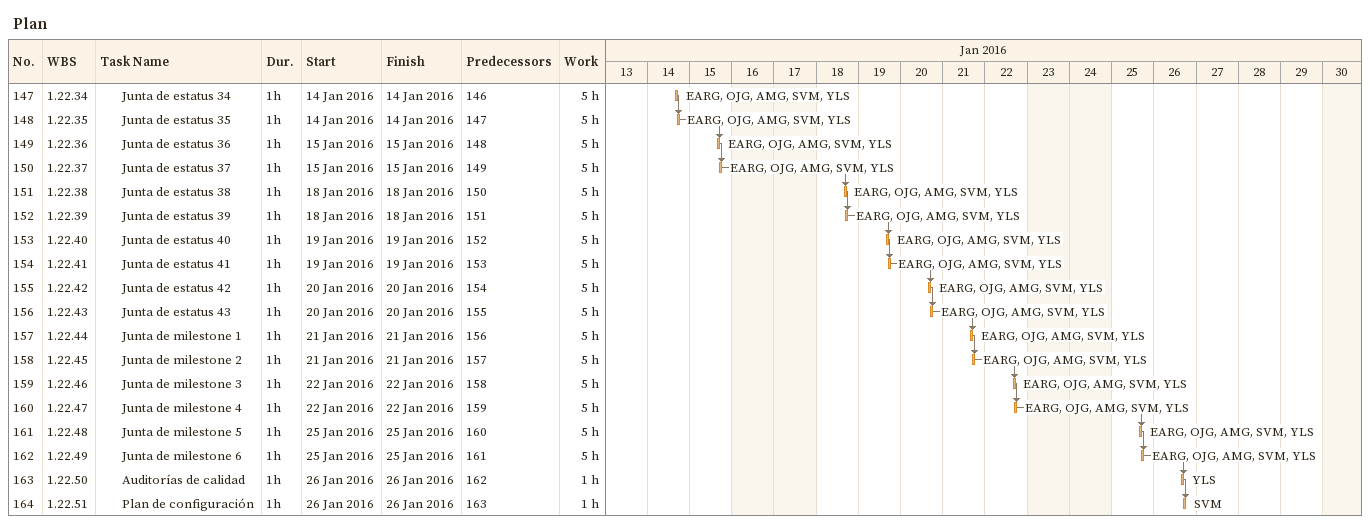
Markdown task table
Plan

| ID | WBS | Task | Duration | Start | Finish | Predecessors | Resources | Work (h) |
|---|---|---|---|---|---|---|---|---|
| 147 | 1.22.34 | Junta de estatus 34 | 1h | 2016-01-14 | 2016-01-14 | 146 | EARG, OJG, AMG, SVM, YLS | 5 |
| 148 | 1.22.35 | Junta de estatus 35 | 1h | 2016-01-14 | 2016-01-14 | 147 | EARG, OJG, AMG, SVM, YLS | 5 |
| 149 | 1.22.36 | Junta de estatus 36 | 1h | 2016-01-15 | 2016-01-15 | 148 | EARG, OJG, AMG, SVM, YLS | 5 |
| 150 | 1.22.37 | Junta de estatus 37 | 1h | 2016-01-15 | 2016-01-15 | 149 | EARG, OJG, AMG, SVM, YLS | 5 |
| 151 | 1.22.38 | Junta de estatus 38 | 1h | 2016-01-18 | 2016-01-18 | 150 | EARG, OJG, AMG, SVM, YLS | 5 |
| 152 | 1.22.39 | Junta de estatus 39 | 1h | 2016-01-18 | 2016-01-18 | 151 | EARG, OJG, AMG, SVM, YLS | 5 |
| 153 | 1.22.40 | Junta de estatus 40 | 1h | 2016-01-19 | 2016-01-19 | 152 | EARG, OJG, AMG, SVM, YLS | 5 |
| 154 | 1.22.41 | Junta de estatus 41 | 1h | 2016-01-19 | 2016-01-19 | 153 | EARG, OJG, AMG, SVM, YLS | 5 |
| 155 | 1.22.42 | Junta de estatus 42 | 1h | 2016-01-20 | 2016-01-20 | 154 | EARG, OJG, AMG, SVM, YLS | 5 |
| 156 | 1.22.43 | Junta de estatus 43 | 1h | 2016-01-20 | 2016-01-20 | 155 | EARG, OJG, AMG, SVM, YLS | 5 |
| 157 | 1.22.44 | Junta de milestone 1 | 1h | 2016-01-21 | 2016-01-21 | 156 | EARG, OJG, AMG, SVM, YLS | 5 |
| 158 | 1.22.45 | Junta de milestone 2 | 1h | 2016-01-21 | 2016-01-21 | 157 | EARG, OJG, AMG, SVM, YLS | 5 |
| 159 | 1.22.46 | Junta de milestone 3 | 1h | 2016-01-22 | 2016-01-22 | 158 | EARG, OJG, AMG, SVM, YLS | 5 |
| 160 | 1.22.47 | Junta de milestone 4 | 1h | 2016-01-22 | 2016-01-22 | 159 | EARG, OJG, AMG, SVM, YLS | 5 |
| 161 | 1.22.48 | Junta de milestone 5 | 1h | 2016-01-25 | 2016-01-25 | 160 | EARG, OJG, AMG, SVM, YLS | 5 |
| 162 | 1.22.49 | Junta de milestone 6 | 1h | 2016-01-25 | 2016-01-25 | 161 | EARG, OJG, AMG, SVM, YLS | 5 |
| 163 | 1.22.50 | Auditorías de calidad | 1h | 2016-01-26 | 2016-01-26 | 162 | YLS | 1 |
| 164 | 1.22.51 | Plan de configuración | 1h | 2016-01-26 | 2016-01-26 | 163 | SVM | 1 |
